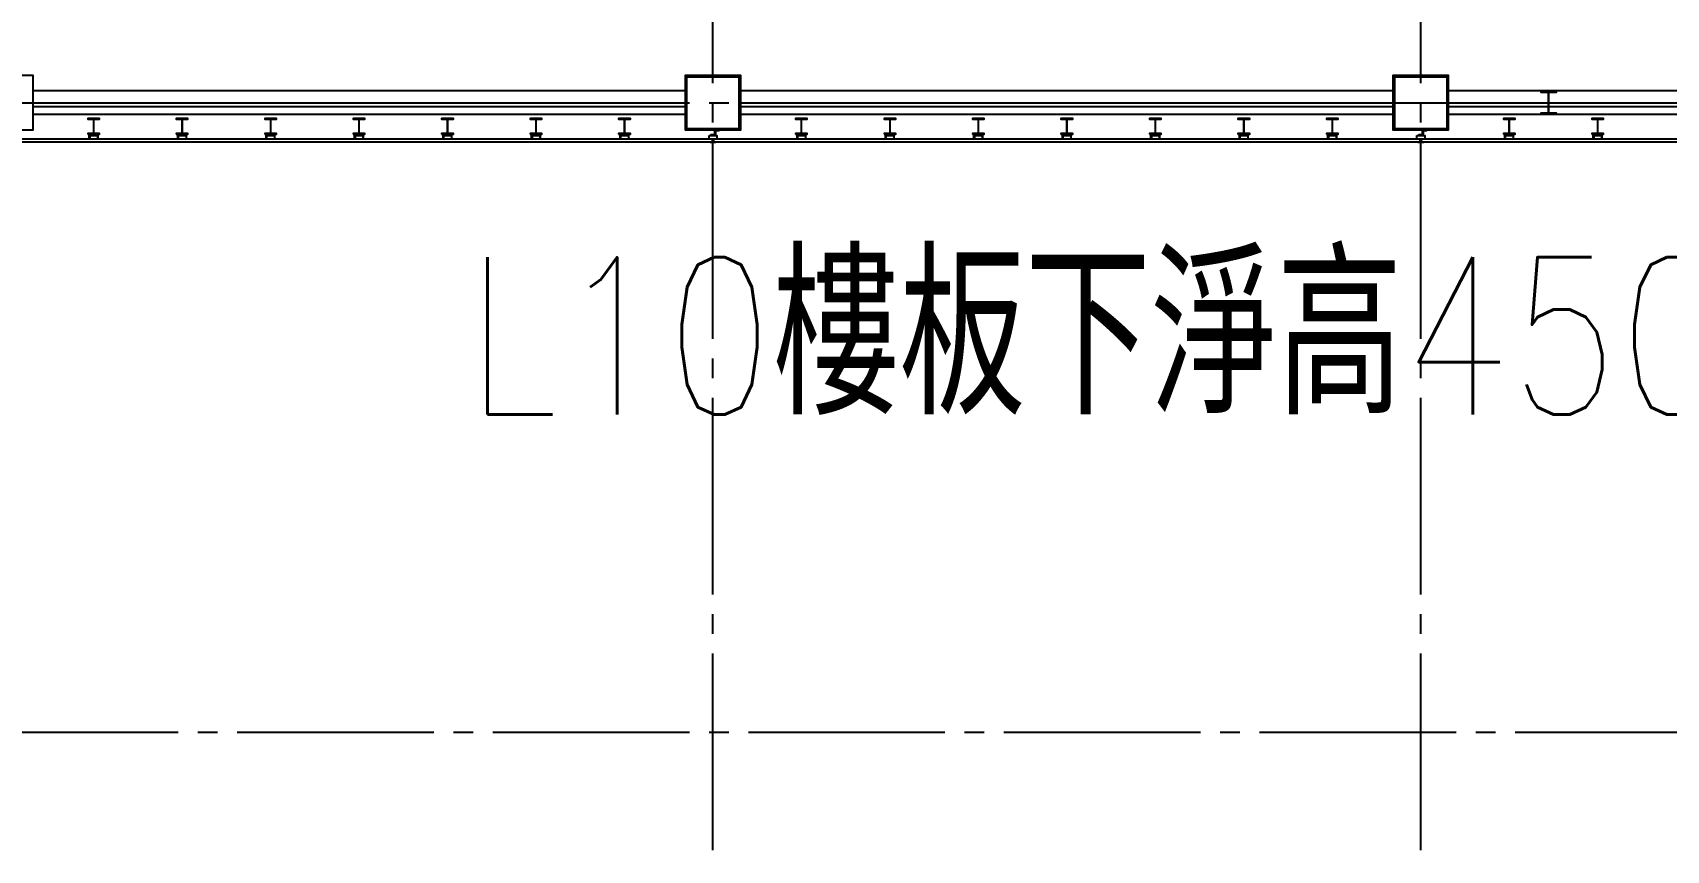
# Model space of a CAD drawing. Header units: millimetres. Extents: x -48783 to 29932, y 8989 to 23940.
# Drawn here: x 9035 to 11112, y 10600 to 11639 of the extents above; entities that cross this region are included whole.
import ezdxf
from ezdxf.enums import TextEntityAlignment as Align

# ---------------------------------------------------------------- set-up
doc = ezdxf.new("R2010")
doc.units = ezdxf.units.MM
doc.header["$LTSCALE"] = 100
doc.linetypes.add('X-N-FAB-L20$0$COL-CEN-LIN', pattern=[3.25, 2.5, -0.25, 0.25, -0.25])
for name, color, linetype in [('0-XREF', 7, 'Continuous'), ('X-N-FAB-L20$0$08', 8, 'Continuous'), ('X-N-FAB-L20$0$200K新增範圍', 8, 'Continuous'), ('X-N-FAB-L20$0$BLOCK', 8, 'Continuous'), ('X-N-FAB-L20$0$CCL', 8, 'X-N-FAB-L20$0$COL-CEN-LIN'), ('X-N-FAB-L20$0$COL-S', 8, 'Continuous'), ('X-N-FAB-L20$0$TXT-CODE', 8, 'Continuous'), ('X-N-FAB-L20$0$WALL-P', 8, 'Continuous')]:
    doc.layers.add(name, color=color, linetype=linetype)
doc.styles.add('X-N-FAB-L20$0$CHINA', font='simplex.shx', dxfattribs={"width": 0.75, "bigfont": 'chineset.shx'})

# ---------------------------------------------------------------- blocks, each defined once
blk = doc.blocks.new('X-N-FAB-L20$0$A$Cc7bb84f0')
at = {"layer": 'X-N-FAB-L20$0$COL-S'}
for points in [[(0, 70), (70, 70), (70, 0), (0, 0)], [(2, 68), (68, 68), (68, 2), (2, 2)]]:
    blk.add_lwpolyline(points, close=True, dxfattribs=at)
blk = doc.blocks.new('X-N-FAB-L20$0$A$C20c95bda')
at = {"layer": 'X-N-FAB-L20$0$CCL'}
for p, q in [((10920, 0), (10920, 9160)), ((10920, 0), (10920, 9160)), ((11820, 0), (11820, 9160)), ((240, 950), (28330, 950)), ((240, 150), (28330, 150))]:
    blk.add_line(p, q, dxfattribs=at)
at = {"layer": 'X-N-FAB-L20$0$200K新增範圍'}
for p in [(10885, 915), (11785, 915)]:
    blk.add_blockref('X-N-FAB-L20$0$A$Cc7bb84f0', p, dxfattribs=at)
blk = doc.blocks.new('X-N-FAB-L20$0$A$C1d07c4d4')
at = {"layer": 'X-N-FAB-L20$0$08'}
blk.add_line((11552.4, 925), (12382.4, 925), dxfattribs=at)
for points in [[(9682.4, 890), (9682.4, 960), (9752.4, 960), (9752.4, 890)], [(10582.4, 890), (10582.4, 960), (10652.4, 960), (10652.4, 890)], [(10584.4, 892), (10584.4, 958), (10650.4, 958), (10650.4, 892)], [(11482.4, 890), (11482.4, 960), (11552.4, 960), (11552.4, 890)], [(11484.4, 892), (11484.4, 958), (11550.4, 958), (11550.4, 892)], [(10612.4, 883.5), (10622.4, 883.5), (10622.4, 878.5), (10612.4, 878.5)], [(10614.9, 883.5), (10619.9, 883.5), (10619.9, 888.5), (10619.3, 888.5), (10619.3, 884.1), (10614.9, 884.1)], [(10616.4, 875), (10618.4, 875), (10618.4, 878.5), (10616.4, 878.5)], [(10619.9, 885), (10619.9, 890), (10624.9, 890), (10624.9, 889.4), (10620.5, 889.4), (10620.5, 885)]]:
    blk.add_lwpolyline(points, close=True, dxfattribs=at)
blk.add_lwpolyline([(10613.7, 874.8), (10616.7, 874.8), (10616.7, 876.4), (10618.2, 876.4), (10618.2, 874.8), (10621.2, 874.8)], dxfattribs=at)
at = {"layer": 'X-N-FAB-L20$0$WALL-P'}
for p, q in [((10582.4, 940), (9752.4, 940)), ((11482.4, 940), (10652.4, 940)), ((12382.4, 940), (11552.4, 940)), ((9752.4, 925), (10582.4, 925)), ((9752.4, 920), (10582.4, 920)), ((10652.4, 925), (11482.4, 925)), ((10652.4, 920), (11482.4, 920)), ((11552.4, 920), (12382.4, 920)), ((10582.4, 910), (9752.4, 910)), ((11482.4, 910), (10652.4, 910)), ((12382.4, 910), (11552.4, 910)), ((11812.9, 878.5), (9453.9, 878.5)), ((11812.9, 875), (9453.9, 875)), ((14195.9, 878.5), (11812.9, 878.5)), ((14195.9, 875), (11812.9, 875))]:
    blk.add_line(p, q, dxfattribs=at)
for points in [[(11669.9, 910.3), (11689.9, 910.3), (11689.9, 911.5), (11680.3, 911.5), (11680.3, 938.5), (11689.9, 938.5), (11689.9, 939.7), (11669.9, 939.7), (11669.9, 938.5), (11679.5, 938.5), (11679.5, 911.5), (11669.9, 911.5)], [(9822.4, 885), (9837.4, 885), (9837.4, 885.9), (9830.2, 885.9), (9830.2, 904.1), (9837.4, 904.1), (9837.4, 905), (9822.4, 905), (9822.4, 904.1), (9829.6, 904.1), (9829.6, 885.9), (9822.4, 885.9)], [(9934.9, 885), (9949.9, 885), (9949.9, 885.9), (9942.7, 885.9), (9942.7, 904.1), (9949.9, 904.1), (9949.9, 905), (9934.9, 905), (9934.9, 904.1), (9942.1, 904.1), (9942.1, 885.9), (9934.9, 885.9)], [(10047.4, 885), (10062.4, 885), (10062.4, 885.9), (10055.2, 885.9), (10055.2, 904.1), (10062.4, 904.1), (10062.4, 905), (10047.4, 905), (10047.4, 904.1), (10054.6, 904.1), (10054.6, 885.9), (10047.4, 885.9)], [(10159.9, 885), (10174.9, 885), (10174.9, 885.9), (10167.7, 885.9), (10167.7, 904.1), (10174.9, 904.1), (10174.9, 905), (10159.9, 905), (10159.9, 904.1), (10167.1, 904.1), (10167.1, 885.9), (10159.9, 885.9)], [(10272.4, 885), (10287.4, 885), (10287.4, 885.9), (10280.2, 885.9), (10280.2, 904.1), (10287.4, 904.1), (10287.4, 905), (10272.4, 905), (10272.4, 904.1), (10279.6, 904.1), (10279.6, 885.9), (10272.4, 885.9)], [(10384.9, 885), (10399.9, 885), (10399.9, 885.9), (10392.7, 885.9), (10392.7, 904.1), (10399.9, 904.1), (10399.9, 905), (10384.9, 905), (10384.9, 904.1), (10392.1, 904.1), (10392.1, 885.9), (10384.9, 885.9)], [(10497.4, 885), (10512.4, 885), (10512.4, 885.9), (10505.2, 885.9), (10505.2, 904.1), (10512.4, 904.1), (10512.4, 905), (10497.4, 905), (10497.4, 904.1), (10504.6, 904.1), (10504.6, 885.9), (10497.4, 885.9)], [(10722.4, 885), (10737.4, 885), (10737.4, 885.9), (10730.2, 885.9), (10730.2, 904.1), (10737.4, 904.1), (10737.4, 905), (10722.4, 905), (10722.4, 904.1), (10729.6, 904.1), (10729.6, 885.9), (10722.4, 885.9)], [(10834.9, 885), (10849.9, 885), (10849.9, 885.9), (10842.7, 885.9), (10842.7, 904.1), (10849.9, 904.1), (10849.9, 905), (10834.9, 905), (10834.9, 904.1), (10842.1, 904.1), (10842.1, 885.9), (10834.9, 885.9)], [(10947.4, 885), (10962.4, 885), (10962.4, 885.9), (10955.2, 885.9), (10955.2, 904.1), (10962.4, 904.1), (10962.4, 905), (10947.4, 905), (10947.4, 904.1), (10954.6, 904.1), (10954.6, 885.9), (10947.4, 885.9)], [(11059.9, 885), (11074.9, 885), (11074.9, 885.9), (11067.7, 885.9), (11067.7, 904.1), (11074.9, 904.1), (11074.9, 905), (11059.9, 905), (11059.9, 904.1), (11067.1, 904.1), (11067.1, 885.9), (11059.9, 885.9)], [(11172.4, 885), (11187.4, 885), (11187.4, 885.9), (11180.2, 885.9), (11180.2, 904.1), (11187.4, 904.1), (11187.4, 905), (11172.4, 905), (11172.4, 904.1), (11179.6, 904.1), (11179.6, 885.9), (11172.4, 885.9)], [(11284.9, 885), (11299.9, 885), (11299.9, 885.9), (11292.7, 885.9), (11292.7, 904.1), (11299.9, 904.1), (11299.9, 905), (11284.9, 905), (11284.9, 904.1), (11292.1, 904.1), (11292.1, 885.9), (11284.9, 885.9)], [(11397.4, 885), (11412.4, 885), (11412.4, 885.9), (11405.2, 885.9), (11405.2, 904.1), (11412.4, 904.1), (11412.4, 905), (11397.4, 905), (11397.4, 904.1), (11404.6, 904.1), (11404.6, 885.9), (11397.4, 885.9)], [(11622.4, 885), (11637.4, 885), (11637.4, 885.9), (11630.2, 885.9), (11630.2, 904.1), (11637.4, 904.1), (11637.4, 905), (11622.4, 905), (11622.4, 904.1), (11629.6, 904.1), (11629.6, 885.9), (11622.4, 885.9)], [(11734.9, 885), (11749.9, 885), (11749.9, 885.9), (11742.7, 885.9), (11742.7, 904.1), (11749.9, 904.1), (11749.9, 905), (11734.9, 905), (11734.9, 904.1), (11742.1, 904.1), (11742.1, 885.9), (11734.9, 885.9)], [(9824.3, 880), (9824.3, 885), (9829.3, 885), (9829.3, 884.4), (9824.9, 884.4), (9824.9, 880)], [(9824.9, 883.5), (9834.9, 883.5), (9834.9, 878.5), (9824.9, 878.5)], [(9835.5, 880), (9835.5, 885), (9830.5, 885), (9830.5, 884.4), (9834.9, 884.4), (9834.9, 880)], [(9936.8, 880), (9936.8, 885), (9941.8, 885), (9941.8, 884.4), (9937.4, 884.4), (9937.4, 880)], [(9937.4, 883.5), (9947.4, 883.5), (9947.4, 878.5), (9937.4, 878.5)], [(9948, 880), (9948, 885), (9943, 885), (9943, 884.4), (9947.4, 884.4), (9947.4, 880)], [(10049.3, 880), (10049.3, 885), (10054.3, 885), (10054.3, 884.4), (10049.9, 884.4), (10049.9, 880)], [(10049.9, 883.5), (10059.9, 883.5), (10059.9, 878.5), (10049.9, 878.5)], [(10060.5, 880), (10060.5, 885), (10055.5, 885), (10055.5, 884.4), (10059.9, 884.4), (10059.9, 880)], [(10161.8, 880), (10161.8, 885), (10166.8, 885), (10166.8, 884.4), (10162.4, 884.4), (10162.4, 880)], [(10162.4, 883.5), (10172.4, 883.5), (10172.4, 878.5), (10162.4, 878.5)], [(10173, 880), (10173, 885), (10168, 885), (10168, 884.4), (10172.4, 884.4), (10172.4, 880)], [(10274.3, 880), (10274.3, 885), (10279.3, 885), (10279.3, 884.4), (10274.9, 884.4), (10274.9, 880)], [(10274.9, 883.5), (10284.9, 883.5), (10284.9, 878.5), (10274.9, 878.5)], [(10285.5, 880), (10285.5, 885), (10280.5, 885), (10280.5, 884.4), (10284.9, 884.4), (10284.9, 880)], [(10386.8, 880), (10386.8, 885), (10391.8, 885), (10391.8, 884.4), (10387.4, 884.4), (10387.4, 880)], [(10387.4, 883.5), (10397.4, 883.5), (10397.4, 878.5), (10387.4, 878.5)], [(10398, 880), (10398, 885), (10393, 885), (10393, 884.4), (10397.4, 884.4), (10397.4, 880)], [(10499.3, 880), (10499.3, 885), (10504.3, 885), (10504.3, 884.4), (10499.9, 884.4), (10499.9, 880)], [(10499.9, 883.5), (10509.9, 883.5), (10509.9, 878.5), (10499.9, 878.5)], [(10510.5, 880), (10510.5, 885), (10505.5, 885), (10505.5, 884.4), (10509.9, 884.4), (10509.9, 880)], [(10724.3, 880), (10724.3, 885), (10729.3, 885), (10729.3, 884.4), (10724.9, 884.4), (10724.9, 880)], [(10724.9, 883.5), (10734.9, 883.5), (10734.9, 878.5), (10724.9, 878.5)], [(10735.5, 880), (10735.5, 885), (10730.5, 885), (10730.5, 884.4), (10734.9, 884.4), (10734.9, 880)], [(10836.8, 880), (10836.8, 885), (10841.8, 885), (10841.8, 884.4), (10837.4, 884.4), (10837.4, 880)], [(10837.4, 883.5), (10847.4, 883.5), (10847.4, 878.5), (10837.4, 878.5)], [(10848, 880), (10848, 885), (10843, 885), (10843, 884.4), (10847.4, 884.4), (10847.4, 880)], [(10949.3, 880), (10949.3, 885), (10954.3, 885), (10954.3, 884.4), (10949.9, 884.4), (10949.9, 880)], [(10949.9, 883.5), (10959.9, 883.5), (10959.9, 878.5), (10949.9, 878.5)], [(10960.5, 880), (10960.5, 885), (10955.5, 885), (10955.5, 884.4), (10959.9, 884.4), (10959.9, 880)], [(11061.8, 880), (11061.8, 885), (11066.8, 885), (11066.8, 884.4), (11062.4, 884.4), (11062.4, 880)], [(11062.4, 883.5), (11072.4, 883.5), (11072.4, 878.5), (11062.4, 878.5)], [(11073, 880), (11073, 885), (11068, 885), (11068, 884.4), (11072.4, 884.4), (11072.4, 880)], [(11174.3, 880), (11174.3, 885), (11179.3, 885), (11179.3, 884.4), (11174.9, 884.4), (11174.9, 880)], [(11174.9, 883.5), (11184.9, 883.5), (11184.9, 878.5), (11174.9, 878.5)], [(11185.5, 880), (11185.5, 885), (11180.5, 885), (11180.5, 884.4), (11184.9, 884.4), (11184.9, 880)], [(11286.8, 880), (11286.8, 885), (11291.8, 885), (11291.8, 884.4), (11287.4, 884.4), (11287.4, 880)], [(11287.4, 883.5), (11297.4, 883.5), (11297.4, 878.5), (11287.4, 878.5)], [(11298, 880), (11298, 885), (11293, 885), (11293, 884.4), (11297.4, 884.4), (11297.4, 880)], [(11399.3, 880), (11399.3, 885), (11404.3, 885), (11404.3, 884.4), (11399.9, 884.4), (11399.9, 880)], [(11399.9, 883.5), (11409.9, 883.5), (11409.9, 878.5), (11399.9, 878.5)], [(11410.5, 880), (11410.5, 885), (11405.5, 885), (11405.5, 884.4), (11409.9, 884.4), (11409.9, 880)], [(11512.4, 883.5), (11522.4, 883.5), (11522.4, 878.5), (11512.4, 878.5)], [(11514.9, 883.5), (11519.9, 883.5), (11519.9, 888.5), (11519.3, 888.5), (11519.3, 884.1), (11514.9, 884.1)], [(11516.4, 875), (11518.4, 875), (11518.4, 878.5), (11516.4, 878.5)], [(11519.9, 885), (11519.9, 890), (11524.9, 890), (11524.9, 889.4), (11520.5, 889.4), (11520.5, 885)], [(11624.3, 880), (11624.3, 885), (11629.3, 885), (11629.3, 884.4), (11624.9, 884.4), (11624.9, 880)], [(11624.9, 883.5), (11634.9, 883.5), (11634.9, 878.5), (11624.9, 878.5)], [(11635.5, 880), (11635.5, 885), (11630.5, 885), (11630.5, 884.4), (11634.9, 884.4), (11634.9, 880)], [(11736.8, 880), (11736.8, 885), (11741.8, 885), (11741.8, 884.4), (11737.4, 884.4), (11737.4, 880)], [(11737.4, 883.5), (11747.4, 883.5), (11747.4, 878.5), (11737.4, 878.5)], [(11748, 880), (11748, 885), (11743, 885), (11743, 884.4), (11747.4, 884.4), (11747.4, 880)]]:
    blk.add_lwpolyline(points, close=True, dxfattribs=at)
blk.add_lwpolyline([(11513.7, 874.8), (11516.7, 874.8), (11516.7, 876.4), (11518.2, 876.4), (11518.2, 874.8), (11521.2, 874.8)], dxfattribs=at)
blk = doc.blocks.new('X-N-FAB-L20')
blk.add_blockref('X-N-FAB-L20$0$A$C1d07c4d4', (-717.4, 10625))
at = {"layer": 'X-N-FAB-L20$0$BLOCK'}
blk.add_blockref('X-N-FAB-L20$0$A$C20c95bda', (-1020, 10600), dxfattribs=at)
at = {"layer": 'X-N-FAB-L20$0$TXT-CODE', "style": 'X-N-FAB-L20$0$CHINA', "width": 0.8}
blk.add_text('L10樓板下淨高450cm範圍', height=200, dxfattribs=at).set_placement((10711.8, 11253.7), align=Align.MIDDLE_CENTER)

msp = doc.modelspace()

# ---------------------------------------------------------------- block references
at = {"layer": '0-XREF'}
msp.add_blockref('X-N-FAB-L20', (0, 0), dxfattribs=at)

doc.saveas('drawing.dxf')
